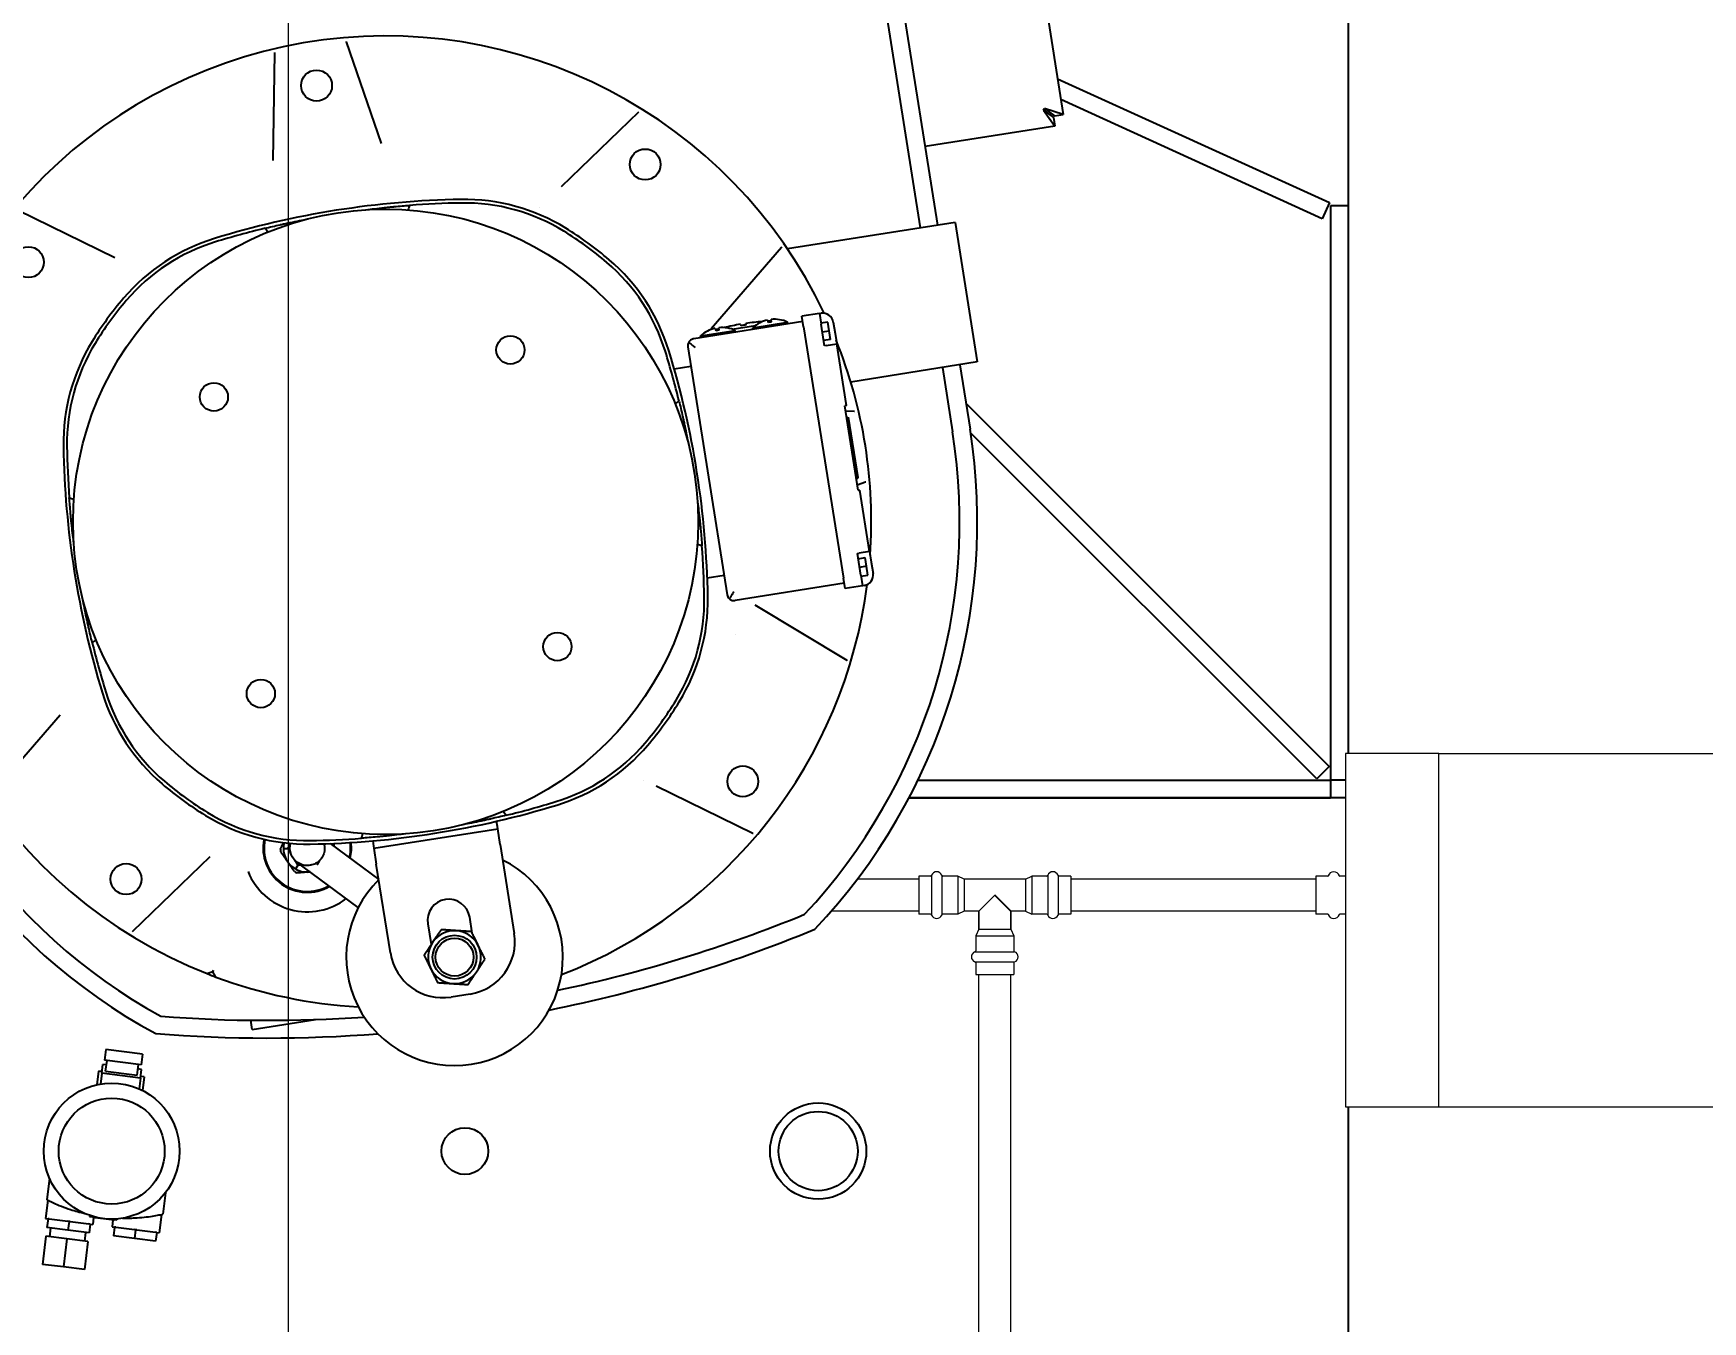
# Model space of a CAD drawing. Header units: millimetres. Extents: x 0 to 118900, y 0 to 84100.
# Drawn here: x 24794 to 25739, y 17883 to 18612 of the extents above; entities that cross this region are included whole.
import ezdxf

# ---------------------------------------------------------------- set-up
doc = ezdxf.new("R2010")
doc.units = ezdxf.units.MM
doc.header["$LTSCALE"] = 100
doc.linetypes.add('CHAIN', pattern=[0.3543, 0.2362, -0.0295, 0.0591, -0.0295])
for name, color, linetype, lineweight, true_color in [('4003-AREA-04.1_F-Foundation', 7, 'Continuous', 25, 0xadadad), ('P_Cable Ducts (CD)', 30, 'Continuous', 18, 0xff7f00), ('P_Technical Water (TW)', 140, 'Continuous', 18, 0x00bfff)]:
    doc.layers.add(name, color=color, linetype=linetype, lineweight=lineweight, true_color=true_color)
for name, color, linetype, lineweight in [('4003-AREA-04.1_T-Tank', 7, 'Continuous', 25), ('Center Mark', 7, 'Continuous', 18), ('Dimension', 7, 'Continuous', 18), ('Visible', 7, 'Continuous', 25)]:
    doc.layers.add(name, color=color, linetype=linetype, lineweight=lineweight)
doc.styles.add('Title', font='arial.ttf')
doc.dimstyles.new('Default - Method 2b', dxfattribs={"dimscale": 100, "dimtxt": 3, "dimasz": 2.5, "dimexe": 3, "dimexo": 0.5, "dimgap": 0.7, "dimtad": 0, "dimtoh": 1, "dimdec": 1, "dimrnd": 1e-08, "dimtxsty": 'Title', "dimcen": 0.09, "dimdle": 10, "dimclrd": 256, "dimclre": 256, "dimclrt": 7, "dimadec": 0, "dimazin": 2, "dimtfac": 0.833333, "dimtdec": 1, "dimtmove": 0, "dimatfit": 3, "dimfxl": 1, "dimtolj": 1, "dimlwd": -1, "dimlwe": -1, "dimarcsym": 0})

# ---------------------------------------------------------------- blocks, each defined once
blk = doc.blocks.new('*D26')
at = {"layer": 'Defpoints', "color": 0, "transparency": 16777216}
for p in [(24937.91, 18779.59), (55187.91, 18779.59), (55187.91, 4279.59)]:
    blk.add_point(p, dxfattribs=at)
at = {"layer": 'Dimension', "transparency": 16777216}
for p, q in [((24937.91, 18729.59), (24937.91, 3979.59)), ((55187.91, 18729.59), (55187.91, 3979.59)), ((25187.91, 4279.59), (54937.91, 4279.59))]:
    blk.add_line(p, q, dxfattribs=at)
for points in [[(25187.91, 4321.26), (25187.91, 4237.93), (24937.91, 4279.59)], [(54937.91, 4321.26), (54937.91, 4237.93), (55187.91, 4279.59)]]:
    blk.add_solid(points, dxfattribs=at)
at = {"layer": 'Dimension', "color": 7, "transparency": 16777216, "insert": (39499.03, 4349.59), "char_height": 300, "attachment_point": 7, "style": 'Title'}
blk.add_mtext('\\A1;30250', dxfattribs=at)

msp = doc.modelspace()

# ---------------------------------------------------------------- linework, layer by layer
at = {"layer": '4003-AREA-04.1_F-Foundation'}
msp.add_circle((24937.91, 18779.59), 12250, dxfattribs=at)
at = {"layer": '4003-AREA-04.1_T-Tank'}
msp.add_circle((24937.91, 18779.59), 11950, dxfattribs=at)
at = {"layer": 'Center Mark', "linetype": 'CHAIN', "ltscale": 23.990969}
msp.add_line((24937.91, 31825.59), (24937.91, 5733.59), dxfattribs=at)
at = {"layer": 'P_Cable Ducts (CD)'}
for p, q in [((25589.41, 18204.59), (25536.41, 18204.59)), ((25536.41, 18204.59), (25536.41, 18004.59)), ((25589.41, 18204.59), (27331.41, 18204.59)), ((25589.41, 18004.59), (25589.41, 18204.59)), ((25536.41, 18004.59), (25589.41, 18004.59)), ((25589.41, 18004.59), (27331.41, 18004.59))]:
    msp.add_line(p, q, dxfattribs=at)
at = {"layer": 'P_Technical Water (TW)'}
for p, q in [((24917.25, 18133.46), (24917.25, 18133.46)), ((25294.91, 18133.46), (25260, 18133.46)), ((25294.91, 18135.21), (25294.91, 18113.71)), ((25301.61, 18135.21), (25294.91, 18135.21)), ((25302.11, 18135.71), (25302.11, 18113.21)), ((25307.91, 18135.71), (25307.91, 18113.21)), ((25316.91, 18135.21), (25308.41, 18135.21)), ((25316.91, 18135.21), (25316.91, 18113.71)), ((25320.61, 18133.46), (25316.91, 18135.21)), ((25320.61, 18133.46), (25320.61, 18115.46)), ((25355.21, 18133.46), (25320.61, 18133.46)), ((25355.21, 18133.46), (25320.61, 18133.46)), ((25355.21, 18133.46), (25358.91, 18135.21)), ((25355.21, 18133.46), (25355.21, 18115.46)), ((25358.91, 18135.21), (25358.91, 18113.71)), ((25367.41, 18135.21), (25358.91, 18135.21)), ((25367.91, 18135.71), (25367.91, 18113.21)), ((25373.71, 18135.71), (25373.71, 18113.21)), ((25380.91, 18135.21), (25374.21, 18135.21)), ((25380.91, 18135.21), (25380.91, 18113.71)), ((25519.74, 18133.46), (25380.91, 18133.46)), ((25519.74, 18135.21), (25519.74, 18113.71)), ((25526.44, 18135.21), (25519.74, 18135.21)), ((25536.41, 18135.21), (25533.24, 18135.21)), ((25337.91, 18124.46), (25328.91, 18115.46)), ((25337.91, 18124.46), (25328.91, 18115.46)), ((25346.91, 18115.46), (25337.91, 18124.46)), ((24943.24, 18115.46), (24943.24, 18115.46)), ((25294.91, 18115.46), (25245.35, 18115.46)), ((25301.61, 18113.71), (25294.91, 18113.71)), ((25316.91, 18113.71), (25308.41, 18113.71)), ((25320.61, 18115.46), (25316.91, 18113.71)), ((25328.91, 18115.46), (25320.61, 18115.46)), ((25328.91, 18115.46), (25320.61, 18115.46)), ((25328.91, 18115.46), (25328.91, 18105.16)), ((25328.91, 18105.16), (25328.91, 18115.46)), ((25346.91, 18115.46), (25346.91, 18105.16)), ((25355.21, 18115.46), (25346.91, 18115.46)), ((25346.91, 18105.16), (25346.91, 18115.46)), ((25355.21, 18115.46), (25346.91, 18115.46)), ((25355.21, 18115.46), (25358.91, 18113.71)), ((25367.41, 18113.71), (25358.91, 18113.71)), ((25380.91, 18113.71), (25374.21, 18113.71)), ((25519.74, 18115.46), (25380.91, 18115.46)), ((25526.44, 18113.71), (25519.74, 18113.71)), ((25536.41, 18113.71), (25533.24, 18113.71)), ((25328.91, 18105.16), (25327.16, 18101.46)), ((25327.16, 18101.46), (25348.66, 18101.46)), ((25327.16, 18101.46), (25327.16, 18092.96)), ((25328.91, 18105.16), (25346.91, 18105.16)), ((25346.91, 18105.16), (25348.66, 18101.46)), ((25348.66, 18101.46), (25348.66, 18092.96)), ((25326.66, 18092.46), (25349.16, 18092.46)), ((25326.66, 18086.66), (25349.16, 18086.66)), ((25327.16, 18086.16), (25327.16, 18079.46)), ((25348.66, 18086.16), (25348.66, 18079.46)), ((25327.16, 18079.46), (25348.66, 18079.46)), ((25328.91, 16641.59), (25328.91, 18079.46)), ((25346.91, 16641.59), (25346.91, 18079.46))]:
    msp.add_line(p, q, dxfattribs=at)
for centre, radius, start, end in [((25305.01, 18134.61), 3.1, 20.81542, 159.18458), ((25370.81, 18134.61), 3.1, 20.81542, 159.18458), ((25529.84, 18134.4), 3.31, 17.34635, 162.65365), ((25301.61, 18135.71), 0.5, 270, 0), ((25308.41, 18135.71), 0.5, 180, 270), ((25367.41, 18135.71), 0.5, 270, 0), ((25374.21, 18135.71), 0.5, 180, 270), ((25526.44, 18135.46), 0.25, 270, 342.65365), ((25533.24, 18135.46), 0.25, 197.34635, 270), ((25301.61, 18113.21), 0.5, 0, 90), ((25305.01, 18114.31), 3.1, 200.81542, 339.18458), ((25308.41, 18113.21), 0.5, 90, 180), ((25367.41, 18113.21), 0.5, 0, 90), ((25370.81, 18114.31), 3.1, 200.81542, 339.18458), ((25374.21, 18113.21), 0.5, 90, 180), ((25526.44, 18113.46), 0.25, 17.34635, 90), ((25529.84, 18114.52), 3.31, 197.34635, 342.65365), ((25533.24, 18113.46), 0.25, 90, 162.65365), ((25327.76, 18089.56), 3.1, 110.81542, 249.18458), ((25326.66, 18092.96), 0.5, 270, 0), ((25349.16, 18092.96), 0.5, 180, 270), ((25348.06, 18089.56), 3.1, 290.81542, 69.18458), ((25326.66, 18086.16), 0.5, 0, 90), ((25349.16, 18086.16), 0.5, 90, 180)]:
    msp.add_arc(centre, radius, start, end, dxfattribs=at)
at = {"layer": 'Visible'}
for p, q in [((25283.04, 19157.53), (25376.68, 18566.31)), ((25537.91, 19044.59), (25537.91, 18514.59)), ((25223.76, 18956.49), (25295.72, 18502.15)), ((25305.59, 18503.71), (25233.63, 18958.05)), ((24929.25, 18540.31), (24930.31, 18601.17)), ((24930.31, 18601.17), (24930.32, 18601.34)), ((24970.59, 18607.72), (24970.64, 18607.56)), ((24970.64, 18607.56), (24990.46, 18550)), ((25373.46, 18586.59), (25527.36, 18516.46)), ((25523.22, 18507.36), (25375.34, 18574.75)), ((25092.53, 18525.5), (25136.33, 18567.78)), ((25136.33, 18567.78), (25136.45, 18567.9)), ((25365.43, 18568.88), (25366.02, 18569.69)), ((25365.43, 18568.88), (25371.93, 18559.78)), ((25365.43, 18568.88), (25371.15, 18564.72)), ((25376.68, 18566.31), (25366.02, 18569.69)), ((25366.02, 18569.69), (25371.74, 18565.53)), ((25371.15, 18564.72), (25371.93, 18559.78)), ((25371.74, 18565.53), (25376.68, 18566.31)), ((25371.93, 18559.78), (25298.55, 18548.16)), ((25527.36, 18516.46), (25523.22, 18507.36)), ((25537.91, 18514.59), (25527.91, 18514.59)), ((25527.91, 18514.59), (25527.91, 18189.59)), ((25537.91, 18514.59), (25537.91, 18204.59)), ((24785.03, 18512.14), (24839.74, 18485.46)), ((25080.35, 18513.6), (25080.35, 18513.6)), ((25315.47, 18505.28), (25220.55, 18490.24)), ((25315.47, 18505.28), (25327.99, 18426.26)), ((25217.18, 18491.06), (25177.24, 18445.11)), ((25217.29, 18491.18), (25217.18, 18491.06)), ((25217.84, 18492.59), (25217.84, 18492.59)), ((24855, 18477.91), (24855, 18477.91)), ((25229.19, 18449.14), (25167.46, 18439.36)), ((25200.89, 18445.67), (25220.64, 18448.8)), ((25209.31, 18450.01), (25209.53, 18448.63)), ((25211.5, 18448.94), (25211.28, 18450.33)), ((25220.8, 18447.81), (25220.64, 18448.8)), ((25238.6, 18453.67), (25228.72, 18452.1)), ((25229.66, 18446.18), (25228.72, 18452.1)), ((25238.6, 18453.67), (25239.59, 18453.82)), ((25238.6, 18453.67), (25239.54, 18447.74)), ((25243.41, 18448.86), (25239.46, 18448.24)), ((25244.19, 18443.92), (25243.41, 18448.86)), ((25246.45, 18448.84), (25247.47, 18442.42)), ((25171.25, 18440.98), (25191.01, 18444.11)), ((25171.41, 18439.99), (25171.25, 18440.98)), ((25179.68, 18445.32), (25179.9, 18443.93)), ((25181.87, 18444.25), (25181.65, 18445.63)), ((25189.16, 18444.83), (25202.42, 18446.93)), ((25191.16, 18443.12), (25191.01, 18444.11)), ((25194, 18447.61), (25194.13, 18446.77)), ((25197.09, 18447.24), (25196.96, 18448.08)), ((25201.04, 18444.68), (25200.89, 18445.67)), ((25229.66, 18446.18), (25252.19, 18303.95)), ((25241.49, 18435.4), (25239.54, 18447.74)), ((25240.24, 18443.3), (25244.19, 18443.92)), ((25244.97, 18438.98), (25241.02, 18438.36)), ((25244.97, 18438.98), (25244.19, 18443.92)), ((25247.47, 18442.42), (25248.41, 18436.49)), ((25164.14, 18434.79), (25186.35, 18294.54)), ((25242.48, 18435.55), (25241.49, 18435.4)), ((25242.48, 18435.55), (25248.41, 18436.49)), ((25253.92, 18401.67), (25248.41, 18436.49)), ((25156.39, 18422.42), (25165.86, 18423.92)), ((25327.99, 18426.26), (25256.38, 18414.92)), ((25308.23, 18423.14), (25314.01, 18386.64)), ((25318.11, 18424.7), (25323.89, 18388.2)), ((25253.92, 18401.67), (25252.93, 18401.52)), ((25260.52, 18353.62), (25252.93, 18401.52)), ((25321.54, 18403.03), (25527.28, 18197.29)), ((25253.4, 18398.59), (25258.39, 18398.5)), ((25253.99, 18394.85), (25254.98, 18395.01)), ((25253.99, 18394.85), (25254.98, 18395.01)), ((25254.98, 18395.01), (25254.99, 18394.94)), ((25254.98, 18395.01), (25254.98, 18395.01)), ((25254.99, 18394.94), (25260.4, 18360.79)), ((25258.39, 18398.5), (25258.56, 18398.5)), ((25520.21, 18190.22), (25324.19, 18386.24)), ((25260.42, 18360.66), (25259.43, 18360.5)), ((25260.42, 18360.61), (25259.44, 18360.45)), ((25260.46, 18360.36), (25259.48, 18360.21)), ((25264.78, 18358.17), (25260.06, 18356.55)), ((25260.4, 18360.79), (25260.42, 18360.66)), ((25260.42, 18360.61), (25260.42, 18360.66)), ((25260.46, 18360.36), (25260.42, 18360.61)), ((25264.93, 18358.23), (25264.78, 18358.17)), ((25260.52, 18353.62), (25261.51, 18353.77)), ((25267.02, 18318.96), (25261.51, 18353.77)), ((25260.11, 18317.86), (25261.1, 18318.02)), ((25262.06, 18305.51), (25260.11, 18317.86)), ((25267.02, 18318.96), (25261.1, 18318.02)), ((25267.02, 18318.96), (25267.96, 18313.03)), ((25260.58, 18314.9), (25264.53, 18315.52)), ((25265.31, 18310.59), (25261.36, 18309.96)), ((25265.31, 18310.59), (25264.53, 18315.52)), ((25266.09, 18305.65), (25265.31, 18310.59)), ((25267.96, 18313.03), (25268.98, 18306.61)), ((25184.63, 18305.4), (25175.16, 18303.9)), ((25252.66, 18300.99), (25190.93, 18291.21)), ((25253.13, 18298.02), (25252.19, 18303.95)), ((25263, 18299.59), (25253.13, 18298.02)), ((25262.06, 18305.51), (25263, 18299.59)), ((25262.14, 18305.02), (25266.09, 18305.65)), ((25263.99, 18299.75), (25263, 18299.59)), ((25202, 18288.77), (25254.19, 18257.41)), ((25190.96, 18271.94), (25190.96, 18271.94)), ((25254.19, 18257.41), (25254.33, 18257.33)), ((24768.85, 18180.54), (24808.79, 18226.49)), ((25527.28, 18197.29), (25520.21, 18190.22)), ((25139.25, 18189.59), (25139.25, 18189.59)), ((25201, 18159.45), (25146.28, 18186.14)), ((25294.42, 18189.59), (25527.91, 18189.59)), ((25536.41, 18189.59), (25527.91, 18189.59)), ((25527.91, 18189.59), (25527.91, 18179.59)), ((25289.37, 18179.59), (25527.91, 18179.59)), ((25536.41, 18179.59), (25289.37, 18179.59)), ((25056.29, 18163.24), (25055.8, 18166.29)), ((24986.34, 18150.98), (25056.47, 18162.09)), ((25056.47, 18162.09), (25056.29, 18163.24)), ((25057.88, 18153.2), (25056.47, 18162.09)), ((25201.15, 18159.38), (25201, 18159.45)), ((24893.49, 18146.1), (24849.7, 18103.81)), ((24935.38, 18150.92), (24937.69, 18150.94)), ((24961.59, 18153.67), (24989.14, 18133.29)), ((24985.68, 18155.18), (24986.16, 18152.14)), ((24986.16, 18152.14), (24986.34, 18150.98)), ((24986.34, 18150.98), (24987.75, 18142.09)), ((25057.88, 18153.2), (25065.86, 18102.83)), ((24943.27, 18141.49), (24942.13, 18139.48)), ((24977.53, 18117.51), (24942.76, 18143.22)), ((24995.73, 18091.72), (24987.75, 18142.09)), ((25346.91, 18115.46), (25337.91, 18124.46)), ((24959.38, 18116.68), (24959.38, 18116.68)), ((25016.91, 18108.23), (25018.77, 18096.5)), ((25042.03, 18103.03), (25040.61, 18111.99)), ((24849.7, 18103.81), (24849.58, 18103.7)), ((24895.22, 18081.03), (24892.31, 18080.03)), ((24895.39, 18081.48), (24895.22, 18081.03)), ((24896.71, 18078.34), (24895.22, 18081.03)), ((24895.39, 18081.48), (24895.62, 18082.09)), ((25040.92, 18068.5), (25030.05, 18066.78)), ((24917.54, 18048.4), (24916.71, 18053.66)), ((24917.54, 18048.4), (24953.24, 18054.06)), ((24834.51, 18037.06), (24833.77, 18031.1)), ((24855.35, 18034.45), (24834.51, 18037.06)), ((24855.35, 18034.45), (24854.61, 18028.5)), ((24830.47, 18024.87), (24829.5, 18017.13)), ((24832.45, 18024.62), (24830.47, 18024.87)), ((24832.33, 18023.67), (24831.57, 18017.54)), ((24832.33, 18023.67), (24832.95, 18028.59)), ((24854.17, 18020.95), (24832.33, 18023.67)), ((24834.93, 18028.34), (24832.95, 18028.59)), ((24854.61, 18028.5), (24833.77, 18031.1)), ((24834.49, 18024.83), (24835.26, 18030.92)), ((24834.49, 18024.83), (24852.36, 18022.6)), ((24852.36, 18022.6), (24853.12, 18028.69)), ((24854.78, 18025.86), (24852.79, 18026.11)), ((24854.17, 18020.95), (24854.78, 18025.86)), ((24854.17, 18020.95), (24853.4, 18014.81)), ((24856.27, 18021.64), (24854.28, 18021.89)), ((24856.27, 18021.64), (24855.3, 18013.91)), ((25537.91, 18004.59), (25537.91, 16249.77)), ((25537.91, 18004.59), (25537.91, 16249.77)), ((24802.64, 17964.23), (24801.12, 17952.08)), ((24801.68, 17951.8), (24800.39, 17941.45)), ((24868.31, 17956.02), (24866.8, 17943.87)), ((24800.39, 17941.45), (24801.88, 17941.27)), ((24801.88, 17941.27), (24801.26, 17936.3)), ((24802.52, 17941.19), (24801.88, 17941.27)), ((24802.52, 17941.19), (24813.15, 17939.86)), ((24813.79, 17939.78), (24813.15, 17939.86)), ((24813.79, 17939.78), (24813.17, 17934.82)), ((24814.42, 17939.7), (24813.79, 17939.78)), ((24814.42, 17939.7), (24825.05, 17938.37)), ((24825.69, 17938.29), (24825.05, 17938.37)), ((24825.69, 17938.29), (24825.07, 17933.33)), ((24825.52, 17943.17), (24825.42, 17942.35)), ((24827, 17942.16), (24825.42, 17942.35)), ((24825.69, 17938.29), (24827.18, 17938.1)), ((24827.06, 17942.68), (24827, 17942.16)), ((24827, 17942.16), (24839.27, 17940.62)), ((24827.68, 17942.07), (24827.18, 17938.1)), ((24838.59, 17940.71), (24838.1, 17936.74)), ((24839.34, 17941.15), (24839.27, 17940.62)), ((24840.85, 17940.43), (24839.27, 17940.62)), ((24840.95, 17941.24), (24840.85, 17940.43)), ((24852.34, 17941.83), (24852.34, 17941.83)), ((24866.18, 17943.74), (24864.89, 17933.39)), ((24800.64, 17931.34), (24798.65, 17915.47)), ((24812.55, 17929.85), (24800.64, 17931.34)), ((24813.17, 17934.82), (24801.26, 17936.3)), ((24803.24, 17936.06), (24802.62, 17931.1)), ((24812.55, 17929.85), (24810.56, 17913.98)), ((24824.45, 17928.37), (24812.55, 17929.85)), ((24825.07, 17933.33), (24813.17, 17934.82)), ((24823.09, 17933.58), (24822.47, 17928.61)), ((24838.1, 17936.74), (24839.58, 17936.55)), ((24839.58, 17936.55), (24838.96, 17931.59)), ((24850.87, 17930.1), (24838.96, 17931.59)), ((24840.22, 17936.47), (24839.58, 17936.55)), ((24840.22, 17936.47), (24850.85, 17935.14)), ((24851.49, 17935.06), (24850.85, 17935.14)), ((24851.49, 17935.06), (24850.87, 17930.1)), ((24862.78, 17928.61), (24850.87, 17930.1)), ((24852.13, 17934.98), (24851.49, 17935.06)), ((24852.13, 17934.98), (24862.76, 17933.66)), ((24863.4, 17933.58), (24862.76, 17933.66)), ((24863.4, 17933.58), (24862.78, 17928.61)), ((24863.4, 17933.58), (24864.89, 17933.39)), ((24824.45, 17928.37), (24822.47, 17912.49)), ((24810.56, 17913.98), (24798.65, 17915.47)), ((24822.47, 17912.49), (24810.56, 17913.98))]:
    msp.add_line(p, q, dxfattribs=at)
for centre, radius in [((24953.9, 18582.72), 8.75), ((25139.96, 18538.05), 8.75), ((24993.01, 18335.8), 177), ((24790.76, 18482.75), 8.75), ((25063.67, 18433.05), 8), ((24895.76, 18406.46), 8), ((25090.26, 18265.14), 8), ((24922.36, 18238.55), 8), ((25195.27, 18188.85), 8.75), ((24846.07, 18133.54), 8.75), ((25032.04, 18089.37), 12.4), ((25032.04, 18089.37), 10.75), ((24837.91, 17979.59), 38.47), ((24837.91, 17979.59), 29.99), ((25237.91, 17979.59), 27.25), ((25237.91, 17979.59), 22.42), ((25037.91, 17979.59), 13.25)]:
    msp.add_circle(centre, radius, dxfattribs=at)
for centre, radius, start, end in [((24937.91, 18779.59), 12796, 45.675698, 314.324302), ((24937.91, 18779.59), 2654.3, 55.85215, 348.39071), ((24937.91, 18779.59), 2606, 57.42664, 348.90027), ((24937.91, 18779.59), 2600, 57.63108, 342.65786), ((24993.01, 18335.8), 275, 25.41823, 248.44109), ((25043.85, 18014.8), 503.5, 90.93018, 107.06982), ((25043.85, 18014.8), 501.5, 90.93018, 94.26084), ((25037.47, 18408.25), 110, 58.46779, 90.93018), ((25037.47, 18408.25), 108, 58.46779, 90.93018), ((24928.35, 18390.97), 110, 107.06982, 139.53221), ((25043.85, 18014.8), 501.5, 103.73916, 107.06982), ((24993.01, 18335.8), 193, 49.53221, 58.46779), ((24993.01, 18335.8), 195, 49.53221, 58.46779), ((24928.35, 18390.97), 108, 107.06982, 139.53221), ((25048.18, 18400.46), 108, 17.06982, 49.53221), ((25048.18, 18400.46), 110, 17.06982, 49.53221), ((24993.01, 18335.8), 195, 139.53221, 148.46779), ((24993.01, 18335.8), 193, 139.53221, 148.46779), ((25216.32, 18316.24), 133.25, 94.27727, 98.35501), ((25213.13, 18432.25), 18.17, 102.15549, 132.39849), ((25216.32, 18316.24), 133.25, 92.10357, 92.96905), ((25213.13, 18432.25), 16.76, 95.58016, 102.41984), ((25213.13, 18432.25), 18.17, 65.60151, 95.84451), ((25240.52, 18447.9), 6, 9, 99), ((25183.5, 18427.56), 18.17, 102.15549, 132.39849), ((25216.32, 18316.24), 133.25, 105.03095, 105.89643), ((25183.5, 18427.56), 16.76, 95.58016, 102.41984), ((25183.5, 18427.56), 18.17, 65.60151, 95.84451), ((25216.32, 18316.24), 133.25, 99.64499, 103.72273), ((25216.32, 18316.24), 132.4, 98.35088, 99.64912), ((24920.56, 18380.25), 110, 148.46779, 180.93018), ((24920.56, 18380.25), 108, 148.46779, 180.93018), ((24672.01, 18284.96), 501.5, 13.73916, 17.06982), ((24672.01, 18284.96), 503.5, 0.93018, 17.06982), ((25168.09, 18435.41), 4, 149.66278, 189), ((24993.01, 18335.8), 275, 356.04475, 21.95525), ((24993.01, 18335.8), 325, 316.87226, 9), ((24993.01, 18335.8), 335, 316.49885, 9), ((25314.01, 18386.64), 503.5, 180.93018, 197.06982), ((25314.01, 18386.64), 501.5, 180.93018, 184.26084), ((24672.01, 18284.96), 501.5, 0.93018, 4.26084), ((25263.05, 18305.67), 6, 279, 9), ((24993.01, 18335.8), 275, 291.22855, 352.58177), ((25022.64, 18340.5), 335, 189, 241.50523), ((25022.64, 18340.5), 325, 189, 241.13187), ((25065.46, 18291.35), 108, 328.46779, 0.93018), ((25065.46, 18291.35), 110, 328.46779, 0.93018), ((25190.3, 18295.16), 4, 189, 228.33722), ((25314.01, 18386.64), 501.5, 193.73916, 197.06982), ((24937.85, 18271.13), 110, 197.06982, 229.53221), ((24937.85, 18271.13), 108, 197.06982, 229.53221), ((24993.01, 18335.8), 193, 319.53221, 328.46779), ((24993.01, 18335.8), 195, 319.53221, 328.46779), ((25057.68, 18280.63), 108, 287.06982, 319.53221), ((25057.68, 18280.63), 110, 287.06982, 319.53221), ((24993.01, 18335.8), 195, 229.53221, 238.46779), ((24993.01, 18335.8), 193, 229.53221, 238.46779), ((24942.17, 18656.8), 503.5, 270.93018, 287.06982), ((24942.17, 18656.8), 501.5, 283.73916, 287.06982), ((24948.56, 18263.35), 110, 238.46779, 270.93018), ((24948.56, 18263.35), 108, 238.46779, 270.93018), ((24948.66, 18151.05), 25, 168.37285, 300.43153), ((24948.66, 18151.05), 24.5, 168.39433, 299.93235), ((24942.17, 18656.8), 501.5, 270.93018, 274.26084), ((24948.66, 18151.05), 15.22, 182.22824, 187.15102), ((24948.66, 18151.05), 13.5, 166.824, 276.9646), ((24948.66, 18151.05), 13.5, 10.05646, 11.25808), ((24948.66, 18151.05), 15.22, 3.57717, 7.15102), ((24948.66, 18151.05), 24.5, 347.08871, 7.48274), ((24948.66, 18151.05), 25, 346.58953, 7.40362), ((24948.66, 18151.05), 36, 201.61764, 307.71398), ((24948.66, 18151.05), 15.22, 242.22824, 247.15102), ((25032.04, 18089.37), 61.35, 134.35544, 63.64456), ((25028.76, 18110.11), 12, 9, 189), ((24926.19, 18853.6), 800, 281.84993, 292.33523), ((25032.04, 18089.37), 15, 86.26682, 146.26682), ((25032.04, 18089.37), 15, 26.26682, 86.26682), ((25036.22, 18098.13), 30, 279, 9), ((24926.19, 18853.6), 810, 281.35003, 292.48829), ((25025.36, 18096.41), 30, 189, 279), ((25032.04, 18089.37), 15, 146.26682, 206.26682), ((25032.04, 18089.37), 15, 326.26682, 26.26682), ((24993.01, 18335.8), 275, 248.44109, 249.55891), ((25032.04, 18089.37), 15, 206.26682, 266.26682), ((25032.04, 18089.37), 15, 266.26682, 326.26682), ((24993.01, 18335.8), 275, 249.55891, 266.77145), ((24926.19, 18853.6), 800, 265.66613, 273.92205), ((24926.19, 18853.6), 810, 265.51309, 274.42195), ((24845.66, 18041.61), 100, 251.9222, 256.64398), ((24845.66, 18041.61), 100, 269.10598, 273.82777)]:
    msp.add_arc(centre, radius, start, end, dxfattribs=at)
for centre, major_axis, start_param, end_param in [((24892.15, 18080.5), (-0.191, -0.462), 0.01517, 0.722764), ((24897.15, 18078.58), (-0.168, -0.471), 5.560421, 6.268014)]:
    msp.add_ellipse(centre, major_axis=major_axis, ratio=0.999391, start_param=start_param, end_param=end_param, dxfattribs=at)
for points, knots in [([(24997.81, 18514.18), (24999.32, 18514.32), (25000.84, 18514.45), (25003.8, 18514.7), (25005.25, 18514.81), (25006.59, 18514.91)], [0, 0, 0, 0, 0.4557417, 0.4557417, 0.9112609, 0.9112609, 0.9112609, 0.9112609]), ([(24934.05, 18504.13), (24934.85, 18504.31), (24935.65, 18504.49), (24937.25, 18504.84), (24938.05, 18505.01), (24938.84, 18505.18)], [0, 0, 0, 0, 0.2467374, 0.2467374, 0.4934917, 0.4934917, 0.4934917, 0.4934917]), ([(24938.84, 18505.18), (24940.65, 18505.57), (24942.48, 18505.95), (24945.94, 18506.65), (24947.55, 18506.97), (24949.14, 18507.27)], [0, 0, 0, 0, 0.56481, 0.56481, 1.059266, 1.059266, 1.059266, 1.059266]), ([(24981.75, 18512.44), (24983.36, 18512.64), (24984.99, 18512.84), (24988.49, 18513.24), (24990.36, 18513.44), (24992.19, 18513.63)], [0.072506, 0.072506, 0.072506, 0.072506, 0.566865, 0.566865, 1.131536, 1.131536, 1.131536, 1.131536]), ([(24992.19, 18513.63), (24993, 18513.72), (24993.81, 18513.8), (24995.44, 18513.96), (24996.25, 18514.04), (24997.07, 18514.11)], [0, 0, 0, 0, 0.2466257, 0.2466257, 0.4932596, 0.4932596, 0.4932596, 0.4932596]), ([(24997.07, 18514.11), (24997.08, 18514.11), (24997.09, 18514.11), (24997.16, 18514.12), (24997.23, 18514.13), (24997.32, 18514.14), (24997.35, 18514.14), (24997.39, 18514.14), (24997.4, 18514.14), (24997.42, 18514.15), (24997.43, 18514.15), (24997.45, 18514.15), (24997.45, 18514.15), (24997.47, 18514.15), (24997.48, 18514.15), (24997.5, 18514.15), (24997.52, 18514.16), (24997.58, 18514.16), (24997.62, 18514.16), (24997.71, 18514.17), (24997.76, 18514.18), (24997.81, 18514.18)], [0, 0, 0, 0, 0.00250568, 0.00250568, 0.02217006, 0.02217006, 0.03112998, 0.03112998, 0.03451917, 0.03451917, 0.03683724, 0.03683724, 0.03912073, 0.03912073, 0.04139084, 0.04139084, 0.04727196, 0.04727196, 0.05915619, 0.05915619, 0.07367451, 0.07367451, 0.07367451, 0.07367451]), ([(24924.75, 18501.95), (24926.05, 18502.27), (24927.48, 18502.61), (24930.37, 18503.29), (24931.85, 18503.64), (24933.34, 18503.97)], [0.000001, 0.000001, 0.000001, 0.000001, 0.4541304, 0.4541304, 0.9079, 0.9079, 0.9079, 0.9079]), ([(24933.34, 18503.97), (24933.39, 18503.98), (24933.45, 18504), (24933.54, 18504.02), (24933.57, 18504.02), (24933.62, 18504.04), (24933.64, 18504.04), (24933.66, 18504.04), (24933.67, 18504.05), (24933.68, 18504.05), (24933.69, 18504.05), (24933.7, 18504.05), (24933.7, 18504.05), (24933.72, 18504.06), (24933.73, 18504.06), (24933.76, 18504.07), (24933.79, 18504.07), (24933.87, 18504.09), (24933.92, 18504.1), (24934, 18504.12), (24934.02, 18504.13), (24934.05, 18504.13)], [0, 0, 0, 0, 0.01763739, 0.01763739, 0.02768199, 0.02768199, 0.03265715, 0.03265715, 0.03458541, 0.03458541, 0.03652613, 0.03652613, 0.03850026, 0.03850026, 0.0413939, 0.0413939, 0.04908582, 0.04908582, 0.06598624, 0.06598624, 0.07305226, 0.07305226, 0.07305226, 0.07305226]), ([(25167.46, 18439.36), (25166.95, 18439.28), (25166.42, 18439.09), (25165.45, 18438.48), (25165.02, 18438.05), (25164.68, 18437.51), (25164.66, 18437.47), (25164.63, 18437.43)], [0, 0, 0, 0, 0.2307778, 0.2307778, 0.4615557, 0.4615557, 0.4775885, 0.4775885, 0.4775885, 0.4775885]), ([(25164.63, 18437.43), (25164.67, 18437.4), (25164.7, 18437.38), (25165.2, 18436.94), (25165.77, 18436.45), (25167, 18435.44), (25167.65, 18434.91), (25168.24, 18434.42)], [2.3078744, 2.3078744, 2.3078744, 2.3078744, 2.3239072, 2.3239072, 2.554685, 2.554685, 2.7854629, 2.7854629, 2.7854629, 2.7854629]), ([(25159.17, 18404.07), (25159.48, 18402.76), (25159.83, 18401.33), (25160.51, 18398.45), (25160.85, 18396.96), (25161.19, 18395.48)], [0.000001, 0.000001, 0.000001, 0.000001, 0.4541304, 0.4541304, 0.9079, 0.9079, 0.9079, 0.9079]), ([(25161.19, 18395.48), (25161.2, 18395.42), (25161.21, 18395.36), (25161.23, 18395.27), (25161.24, 18395.24), (25161.25, 18395.19), (25161.25, 18395.17), (25161.26, 18395.15), (25161.26, 18395.15), (25161.26, 18395.13), (25161.26, 18395.13), (25161.27, 18395.11), (25161.27, 18395.11), (25161.27, 18395.09), (25161.27, 18395.08), (25161.28, 18395.05), (25161.29, 18395.02), (25161.31, 18394.94), (25161.32, 18394.89), (25161.34, 18394.81), (25161.34, 18394.79), (25161.35, 18394.76)], [0, 0, 0, 0, 0.01763739, 0.01763739, 0.02768199, 0.02768199, 0.03265715, 0.03265715, 0.03458541, 0.03458541, 0.03652613, 0.03652613, 0.03850026, 0.03850026, 0.0413939, 0.0413939, 0.04908582, 0.04908582, 0.06598624, 0.06598624, 0.07305226, 0.07305226, 0.07305226, 0.07305226]), ([(25161.35, 18394.76), (25161.53, 18393.96), (25161.7, 18393.16), (25162.05, 18391.56), (25162.23, 18390.76), (25162.4, 18389.97)], [0, 0, 0, 0, 0.2467374, 0.2467374, 0.4934917, 0.4934917, 0.4934917, 0.4934917]), ([(25162.4, 18389.97), (25162.78, 18388.17), (25163.17, 18386.33), (25163.87, 18382.87), (25164.18, 18381.26), (25164.49, 18379.68)], [0, 0, 0, 0, 0.56481, 0.56481, 1.059266, 1.059266, 1.059266, 1.059266]), ([(24814.63, 18340.59), (24814.49, 18342.1), (24814.36, 18343.63), (24814.11, 18346.58), (24814, 18348.04), (24813.9, 18349.38)], [0, 0, 0, 0, 0.4557417, 0.4557417, 0.9112609, 0.9112609, 0.9112609, 0.9112609]), ([(25169.65, 18347.06), (25169.86, 18345.45), (25170.05, 18343.83), (25170.45, 18340.32), (25170.66, 18338.46), (25170.85, 18336.62)], [0.072506, 0.072506, 0.072506, 0.072506, 0.566865, 0.566865, 1.131536, 1.131536, 1.131536, 1.131536]), ([(24814.7, 18339.86), (24814.7, 18339.9), (24814.69, 18339.94), (24814.68, 18340.03), (24814.68, 18340.07), (24814.67, 18340.14), (24814.67, 18340.16), (24814.67, 18340.19), (24814.67, 18340.19), (24814.67, 18340.21), (24814.67, 18340.22), (24814.66, 18340.23), (24814.66, 18340.24), (24814.66, 18340.25), (24814.66, 18340.26), (24814.66, 18340.28), (24814.66, 18340.29), (24814.66, 18340.32), (24814.65, 18340.35), (24814.64, 18340.45), (24814.64, 18340.52), (24814.63, 18340.59)], [0, 0, 0, 0, 0.01256424, 0.01256424, 0.02578501, 0.02578501, 0.03219305, 0.03219305, 0.03451921, 0.03451921, 0.03683727, 0.03683727, 0.03892555, 0.03892555, 0.04115354, 0.04115354, 0.04412618, 0.04412618, 0.0525051, 0.0525051, 0.0736745, 0.0736745, 0.0736745, 0.0736745]), ([(24815.18, 18334.98), (24815.1, 18335.78), (24815.01, 18336.59), (24814.85, 18338.22), (24814.78, 18339.04), (24814.7, 18339.86)], [0, 0, 0, 0, 0.2466257, 0.2466257, 0.4932596, 0.4932596, 0.4932596, 0.4932596]), ([(24816.37, 18324.54), (24816.17, 18326.15), (24815.98, 18327.77), (24815.57, 18331.28), (24815.37, 18333.14), (24815.18, 18334.98)], [0.072506, 0.072506, 0.072506, 0.072506, 0.566865, 0.566865, 1.131536, 1.131536, 1.131536, 1.131536]), ([(25170.85, 18336.62), (25170.93, 18335.81), (25171.01, 18335), (25171.17, 18333.38), (25171.25, 18332.56), (25171.33, 18331.74)], [0, 0, 0, 0, 0.2466257, 0.2466257, 0.4932596, 0.4932596, 0.4932596, 0.4932596]), ([(25171.33, 18331.74), (25171.33, 18331.73), (25171.33, 18331.72), (25171.34, 18331.65), (25171.34, 18331.58), (25171.35, 18331.49), (25171.35, 18331.46), (25171.36, 18331.42), (25171.36, 18331.41), (25171.36, 18331.39), (25171.36, 18331.38), (25171.36, 18331.37), (25171.36, 18331.36), (25171.36, 18331.34), (25171.37, 18331.34), (25171.37, 18331.31), (25171.37, 18331.29), (25171.38, 18331.23), (25171.38, 18331.19), (25171.39, 18331.1), (25171.39, 18331.05), (25171.4, 18331.01)], [0, 0, 0, 0, 0.00250569, 0.00250569, 0.02217006, 0.02217006, 0.03112998, 0.03112998, 0.03451917, 0.03451917, 0.03683723, 0.03683723, 0.03912073, 0.03912073, 0.04139084, 0.04139084, 0.04727196, 0.04727196, 0.05915619, 0.05915619, 0.0736745, 0.0736745, 0.0736745, 0.0736745]), ([(25171.4, 18331.01), (25171.54, 18329.49), (25171.67, 18327.97), (25171.91, 18325.02), (25172.03, 18323.56), (25172.13, 18322.22)], [0, 0, 0, 0, 0.4557417, 0.4557417, 0.9112609, 0.9112609, 0.9112609, 0.9112609]), ([(24823.63, 18281.62), (24823.24, 18283.43), (24822.86, 18285.27), (24822.16, 18288.73), (24821.84, 18290.33), (24821.54, 18291.92)], [0, 0, 0, 0, 0.56481, 0.56481, 1.059266, 1.059266, 1.059266, 1.059266]), ([(25190.14, 18296.15), (25189.73, 18295.5), (25189.27, 18294.8), (25188.42, 18293.46), (25188.02, 18292.82), (25187.68, 18292.25), (25187.66, 18292.21), (25187.64, 18292.17)], [0, 0, 0, 0, 0.2307778, 0.2307778, 0.4615557, 0.4615557, 0.4775885, 0.4775885, 0.4775885, 0.4775885]), ([(25187.64, 18292.17), (25187.67, 18292.14), (25187.7, 18292.12), (25188.2, 18291.7), (25188.74, 18291.43), (25189.85, 18291.14), (25190.42, 18291.13), (25190.93, 18291.21)], [2.3078744, 2.3078744, 2.3078744, 2.3078744, 2.3239072, 2.3239072, 2.554685, 2.554685, 2.7854629, 2.7854629, 2.7854629, 2.7854629]), ([(24824.68, 18276.83), (24824.5, 18277.64), (24824.32, 18278.44), (24823.97, 18280.04), (24823.8, 18280.83), (24823.63, 18281.62)], [0, 0, 0, 0, 0.2467374, 0.2467374, 0.4934917, 0.4934917, 0.4934917, 0.4934917]), ([(24824.84, 18276.12), (24824.83, 18276.18), (24824.82, 18276.24), (24824.8, 18276.33), (24824.79, 18276.36), (24824.78, 18276.41), (24824.77, 18276.42), (24824.77, 18276.45), (24824.77, 18276.45), (24824.76, 18276.46), (24824.76, 18276.47), (24824.76, 18276.48), (24824.76, 18276.49), (24824.76, 18276.5), (24824.75, 18276.51), (24824.75, 18276.53), (24824.75, 18276.54), (24824.74, 18276.58), (24824.73, 18276.61), (24824.71, 18276.7), (24824.7, 18276.77), (24824.68, 18276.83)], [0, 0, 0, 0, 0.0176374, 0.0176374, 0.02768203, 0.02768203, 0.0326572, 0.0326572, 0.03458546, 0.03458546, 0.03652619, 0.03652619, 0.03829219, 0.03829219, 0.0410296, 0.0410296, 0.04408315, 0.04408315, 0.05323251, 0.05323251, 0.07305236, 0.07305236, 0.07305236, 0.07305236]), ([(24826.86, 18267.53), (24826.54, 18268.84), (24826.2, 18270.26), (24825.52, 18273.15), (24825.18, 18274.64), (24824.84, 18276.12)], [0.000001, 0.000001, 0.000001, 0.000001, 0.4541304, 0.4541304, 0.9079, 0.9079, 0.9079, 0.9079]), ([(25047.19, 18166.42), (25045.38, 18166.03), (25043.55, 18165.65), (25040.09, 18164.95), (25038.48, 18164.63), (25036.89, 18164.32)], [0, 0, 0, 0, 0.56481, 0.56481, 1.059266, 1.059266, 1.059266, 1.059266]), ([(25051.98, 18167.47), (25051.18, 18167.29), (25050.37, 18167.11), (25048.77, 18166.76), (25047.98, 18166.59), (25047.19, 18166.42)], [0, 0, 0, 0, 0.2467374, 0.2467374, 0.4934917, 0.4934917, 0.4934917, 0.4934917]), ([(25052.69, 18167.63), (25052.63, 18167.61), (25052.57, 18167.6), (25052.48, 18167.58), (25052.45, 18167.57), (25052.4, 18167.56), (25052.39, 18167.56), (25052.36, 18167.55), (25052.36, 18167.55), (25052.35, 18167.55), (25052.34, 18167.55), (25052.33, 18167.55), (25052.32, 18167.54), (25052.31, 18167.54), (25052.3, 18167.54), (25052.27, 18167.53), (25052.25, 18167.53), (25052.18, 18167.51), (25052.13, 18167.5), (25052.05, 18167.48), (25052.01, 18167.47), (25051.98, 18167.47)], [0, 0, 0, 0, 0.01820635, 0.01820635, 0.02821216, 0.02821216, 0.0328555, 0.0328555, 0.03474879, 0.03474879, 0.03652618, 0.03652618, 0.03829218, 0.03829218, 0.04102959, 0.04102959, 0.04773142, 0.04773142, 0.06216229, 0.06216229, 0.07305237, 0.07305237, 0.07305237, 0.07305237]), ([(25061.28, 18169.65), (25059.97, 18169.33), (25058.55, 18168.99), (25055.66, 18168.31), (25054.17, 18167.96), (25052.69, 18167.63)], [0.000001, 0.000001, 0.000001, 0.000001, 0.4541304, 0.4541304, 0.9079, 0.9079, 0.9079, 0.9079]), ([(24988.22, 18157.42), (24986.71, 18157.28), (24985.19, 18157.14), (24982.23, 18156.9), (24980.77, 18156.78), (24979.43, 18156.68)], [0, 0, 0, 0, 0.4557417, 0.4557417, 0.9112609, 0.9112609, 0.9112609, 0.9112609]), ([(24988.95, 18157.48), (24988.9, 18157.48), (24988.84, 18157.47), (24988.75, 18157.47), (24988.71, 18157.46), (24988.66, 18157.46), (24988.65, 18157.46), (24988.63, 18157.45), (24988.62, 18157.45), (24988.6, 18157.45), (24988.59, 18157.45), (24988.58, 18157.45), (24988.57, 18157.45), (24988.56, 18157.45), (24988.55, 18157.45), (24988.52, 18157.44), (24988.51, 18157.44), (24988.47, 18157.44), (24988.44, 18157.44), (24988.34, 18157.43), (24988.28, 18157.42), (24988.22, 18157.42)], [0, 0, 0, 0, 0.01726628, 0.01726628, 0.02797395, 0.02797395, 0.03155142, 0.03155142, 0.03476055, 0.03476055, 0.03683725, 0.03683725, 0.03892553, 0.03892553, 0.04201142, 0.04201142, 0.04541526, 0.04541526, 0.0553948, 0.0553948, 0.07367451, 0.07367451, 0.07367451, 0.07367451]), ([(24993.83, 18157.97), (24993.03, 18157.88), (24992.22, 18157.8), (24990.59, 18157.64), (24989.77, 18157.56), (24988.95, 18157.48)], [0, 0, 0, 0, 0.2466257, 0.2466257, 0.4932596, 0.4932596, 0.4932596, 0.4932596]), ([(25004.27, 18159.16), (25002.67, 18158.96), (25001.04, 18158.76), (24997.53, 18158.36), (24995.67, 18158.16), (24993.83, 18157.97)], [0.072506, 0.072506, 0.072506, 0.072506, 0.566865, 0.566865, 1.131536, 1.131536, 1.131536, 1.131536]), ([(24942.76, 18143.22), (24942.38, 18143.5), (24942.02, 18143.81), (24940.93, 18144.89), (24940.29, 18145.78), (24939.34, 18147.68), (24939.02, 18148.72), (24938.73, 18150.82), (24938.76, 18151.91), (24939.01, 18153.22), (24939.08, 18153.49), (24939.15, 18153.75)], [0, 0, 0, 0, 0.141675, 0.141675, 0.460294, 0.460294, 0.778846, 0.778846, 1.097345, 1.097345, 1.179023, 1.179023, 1.179023, 1.179023]), ([(24942.79, 18143.2), (24942.41, 18143.48), (24942.05, 18143.8), (24940.96, 18144.89), (24940.33, 18145.78), (24939.39, 18147.68), (24939.08, 18148.73), (24938.8, 18150.83), (24938.84, 18151.92), (24939.1, 18153.22), (24939.16, 18153.49), (24939.24, 18153.75)], [0.004514, 0.004514, 0.004514, 0.004514, 0.147692, 0.147692, 0.466244, 0.466244, 0.784797, 0.784797, 1.103349, 1.103349, 1.183749, 1.183749, 1.183749, 1.183749]), ([(24958.16, 18153.55), (24958.39, 18152.7), (24958.5, 18151.81), (24958.49, 18149.87), (24958.3, 18148.79), (24957.6, 18146.79), (24957.08, 18145.83), (24955.77, 18144.16), (24954.97, 18143.42), (24953.19, 18142.25), (24952.2, 18141.81), (24950.86, 18141.46), (24950.55, 18141.39), (24949.27, 18141.19), (24948.28, 18141.18), (24946.26, 18141.47), (24945.22, 18141.8), (24943.78, 18142.53), (24943.31, 18142.82), (24942.87, 18143.14)], [0.37221, 0.37221, 0.37221, 0.37221, 0.636206, 0.636206, 0.954761, 0.954761, 1.273311, 1.273311, 1.591856, 1.591856, 1.910402, 1.910402, 2.006607, 2.006607, 2.297985, 2.297985, 2.617486, 2.617486, 2.781975, 2.781975, 2.781975, 2.781975]), ([(24801.12, 17952.08), (24801.12, 17952.08), (24801.12, 17952.08), (24801.15, 17952.07), (24801.49, 17951.89), (24802.8, 17951.26), (24803.79, 17950.79), (24806.3, 17949.67), (24807.82, 17949.03), (24811.11, 17947.75), (24812.86, 17947.13), (24814.63, 17946.55)], [-2.25706, -2.25706, -2.25706, -2.25706, -2.237427, -2.237427, -1.702767, -1.702767, -1.13974, -1.13974, -0.560633, -0.560633, 0, 0, 0, 0]), ([(24852.34, 17941.83), (24854.11, 17941.95), (24855.87, 17942.12), (24859.18, 17942.51), (24860.7, 17942.74), (24863.35, 17943.18), (24864.46, 17943.39), (24866.06, 17943.71), (24866.56, 17943.82), (24866.77, 17943.86), (24866.8, 17943.87), (24866.8, 17943.87)], [-3.204029, -3.204029, -3.204029, -3.204029, -2.670229, -2.670229, -2.139018, -2.139018, -1.601802, -1.601802, -1.084933, -1.084933, -0.949074, -0.949074, -0.949074, -0.949074])]:
    msp.add_open_spline(points, degree=3, knots=knots, dxfattribs=at)
for points in [[(25006.59, 18514.91), (25006.35, 18514.05), (25006.1, 18513.19), (25005.86, 18512.33)], [(24926.25, 18499.72), (24925.74, 18500.47), (24925.25, 18501.21), (24924.75, 18501.95)], [(25156.94, 18402.57), (25157.68, 18403.07), (25158.42, 18403.57), (25159.17, 18404.07)], [(24813.9, 18349.38), (24814.76, 18349.14), (24815.62, 18348.89), (24816.48, 18348.64)], [(25172.13, 18322.22), (25171.27, 18322.46), (25170.41, 18322.71), (25169.55, 18322.95)], [(24829.09, 18269.03), (24828.35, 18268.53), (24827.6, 18268.03), (24826.86, 18267.53)], [(25059.78, 18171.88), (25060.28, 18171.13), (25060.78, 18170.39), (25061.28, 18169.65)], [(24979.43, 18156.68), (24979.68, 18157.54), (24979.92, 18158.4), (24980.17, 18159.27)]]:
    msp.add_open_spline(points, degree=3, dxfattribs=at)
for points, weights in [([(24933.45, 18150.46), (24934.36, 18152.4), (24935.2, 18154.16)], [1.72381759786, 1.78560937623, 1.8127318809]), ([(24937.56, 18143.37), (24935.68, 18146.09), (24933.55, 18149.15)], [1.83395038883, 1.83395038883, 1.72381759786]), ([(24937.69, 18150.94), (24938.4, 18152.2), (24939.04, 18153.33)], [1.94358964369, 2.01478814611, 2.05226759995]), ([(24939.14, 18148.48), (24938.45, 18149.64), (24937.69, 18150.94)], [2.0552804399, 2.01770354356, 1.94358964369]), ([(24939.2, 18153.61), (24939.2, 18153.61), (24939.2, 18153.62)], [2.0610887678, 2.06116233988, 2.06123574713]), ([(24939.25, 18148.29), (24939.25, 18148.29), (24939.25, 18148.29)], [2.06128587546, 2.06123828347, 2.06119062209]), ([(24963.22, 18153.74), (24963.49, 18153.35), (24963.77, 18152.94)], [1.74948970712, 1.73750407939, 1.72381759786]), ([(24941.56, 18137.58), (24939.44, 18140.65), (24937.56, 18143.37)], [1.72381759786, 1.83395038883, 1.83395038883]), ([(24941.7, 18144.14), (24941.7, 18144.14), (24941.7, 18144.14)], [2.06133164976, 2.06134353012, 2.06135540616]), ([(24943.27, 18141.49), (24942.46, 18142.87), (24941.73, 18144.1)], [1.94358964369, 2.02249983124, 2.05999100581]), ([(24949.76, 18137.59), (24946.47, 18137.32), (24942.75, 18137.02)], [1.83395038883, 1.83395038883, 1.72381759786]), ([(24945.07, 18141.51), (24944.2, 18141.5), (24943.27, 18141.49)], [2.02068193667, 1.98899146362, 1.94358964369]), ([(24950.31, 18137.64), (24950.04, 18137.62), (24949.76, 18137.59)], [1.83319539638, 1.83395038883, 1.83395038883]), ([(24955.66, 18144.13), (24954.99, 18142.93), (24954.24, 18141.6)], [2.05645697269, 2.0188727644, 1.94358964369]), ([(25024.38, 18104.9), (25021.8, 18101.04), (25019.57, 18097.7)], [1.35692193817, 1.46188021535, 1.46188021535]), ([(25033.02, 18104.34), (25029.01, 18104.6), (25024.38, 18104.9)], [1.46188021535, 1.46188021535, 1.35692193817]), ([(25041.66, 18103.77), (25037.03, 18104.08), (25033.02, 18104.34)], [1.35692193817, 1.46188021535, 1.46188021535]), ([(25045.49, 18096.01), (25043.72, 18099.61), (25041.66, 18103.77)], [1.46188021535, 1.46188021535, 1.35692193817]), ([(25019.57, 18097.7), (25017.34, 18094.36), (25014.76, 18090.5)], [1.46188021535, 1.46188021535, 1.35692193817]), ([(25014.76, 18090.5), (25016.81, 18086.34), (25018.59, 18082.73)], [1.35692193817, 1.46188021535, 1.46188021535]), ([(25049.33, 18088.24), (25047.27, 18092.4), (25045.49, 18096.01)], [1.35692193817, 1.46188021535, 1.46188021535]), ([(25018.59, 18082.73), (25020.37, 18079.13), (25022.43, 18074.97)], [1.46188021535, 1.46188021535, 1.35692193817]), ([(25039.71, 18073.84), (25042.29, 18077.7), (25044.52, 18081.04)], [1.35692193817, 1.46188021535, 1.46188021535]), ([(25044.52, 18081.04), (25046.75, 18084.38), (25049.33, 18088.24)], [1.46188021535, 1.46188021535, 1.35692193817]), ([(25022.43, 18074.97), (25027.06, 18074.66), (25031.07, 18074.4)], [1.35692193817, 1.46188021535, 1.46188021535]), ([(25031.07, 18074.4), (25035.08, 18074.14), (25039.71, 18073.84)], [1.46188021535, 1.46188021535, 1.35692193817])]:
    msp.add_rational_spline(points, weights, degree=2, dxfattribs=at)

# ---------------------------------------------------------------- dimensions: what is measured, and where the dimension line sits
at = {"layer": 'Dimension'}
dim = msp.add_linear_dim(base=(55187.91, 4279.59), p1=(24937.91, 18779.59), p2=(55187.91, 18779.59), angle=180, dimstyle='Default - Method 2b', override={"dimgap": 0.7, "dimtad": 1, "dimtoh": 0, "dimdec": 1, "dimtol": 0, "dimlim": 0, "dimtp": 0, "dimtm": 0, "dimtdec": 1, "dimtofl": 0, "dimatfit": 1}, dxfattribs=at)
dim.commit()
dim.dimension.update_dxf_attribs({"geometry": '*D26', "text_midpoint": (40062.91, 4279.59), "dimtype": 160})

doc.saveas('drawing.dxf')
